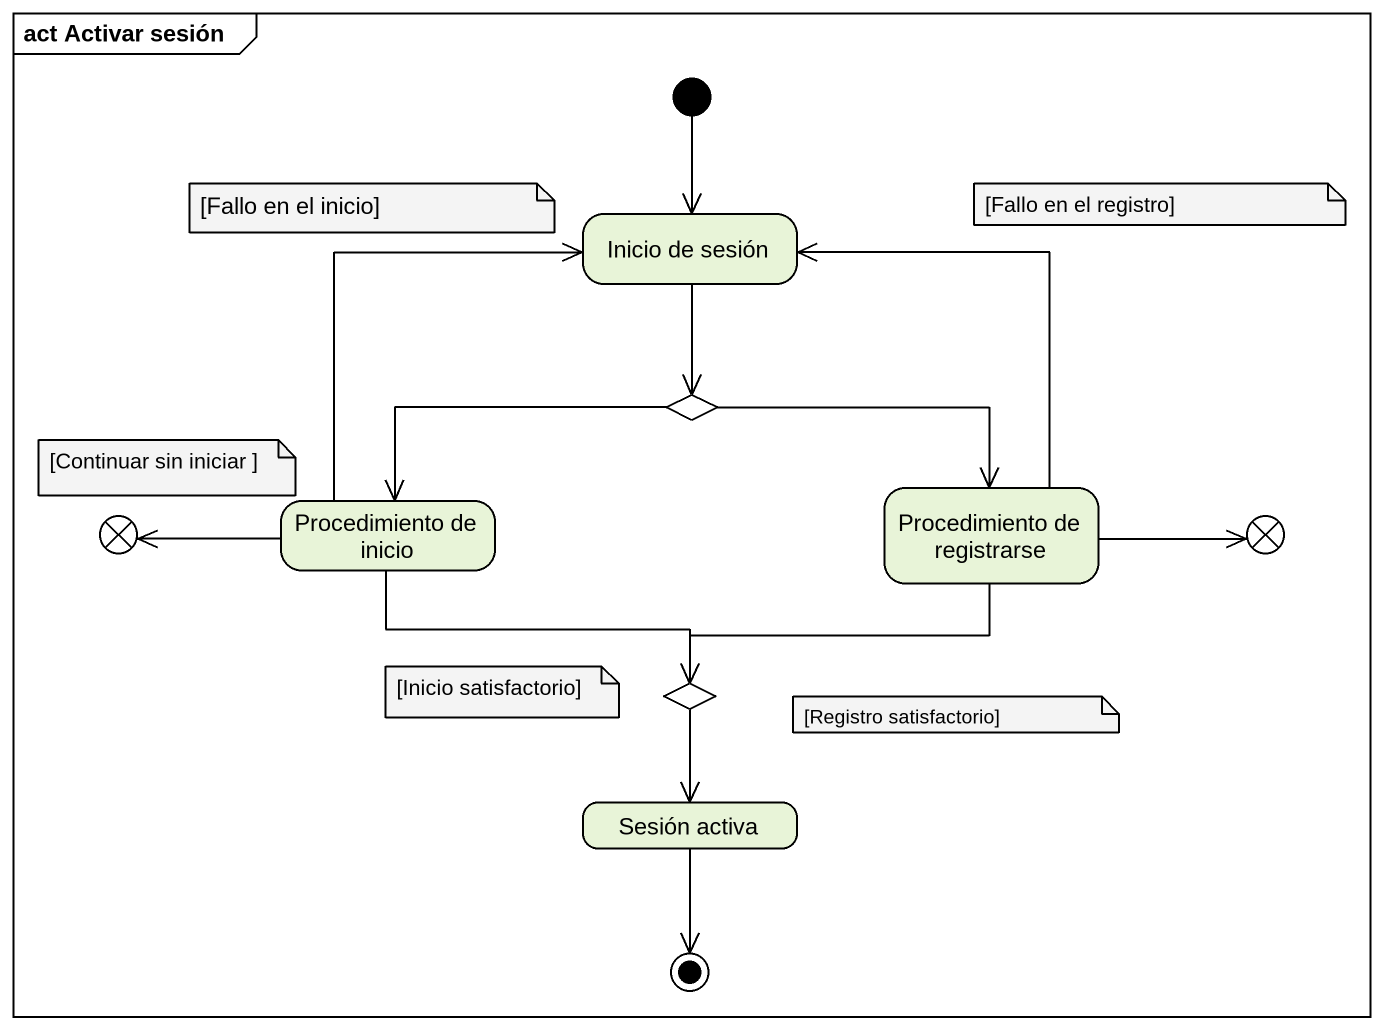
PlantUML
@startuml
mainframe act Activar sesión
hide empty description
state "Inicio de sesión" as Inicio_de_sesión
state choice1 <<choice>>
state "Procedimiento de registrarse" as Procedimiento_de_registrarse
state flowfinal1 <<end>>
state "Procedimiento de inicio" as Procedimiento_de_inicio
state flowfinal2 <<end>>
state choice2 <<choice>>
state "Sesión activa" as Sesión_activa
[*] --> Inicio_de_sesión
Inicio_de_sesión --> choice1
choice1 -right-> Procedimiento_de_registrarse
choice1 -left-> Procedimiento_de_inicio
Procedimiento_de_registrarse -up-> Inicio_de_sesión
Procedimiento_de_registrarse -right-> flowfinal2
Procedimiento_de_registrarse -left-> choice2
Procedimiento_de_inicio -up-> Inicio_de_sesión
Procedimiento_de_inicio -left-> flowfinal1
Procedimiento_de_inicio -right-> choice2
choice2 --> Sesión_activa
Sesión_activa --> [*]
note as N1
  [Fallo en el inicio]
end note
note as N2
  [Fallo en el registro]
end note
note as N3
  [Continuar sin iniciar ]
end note
note as N4
  [Inicio satisfactorio]
end note
note as N5
  [Registro satisfactorio]
end note
@enduml
